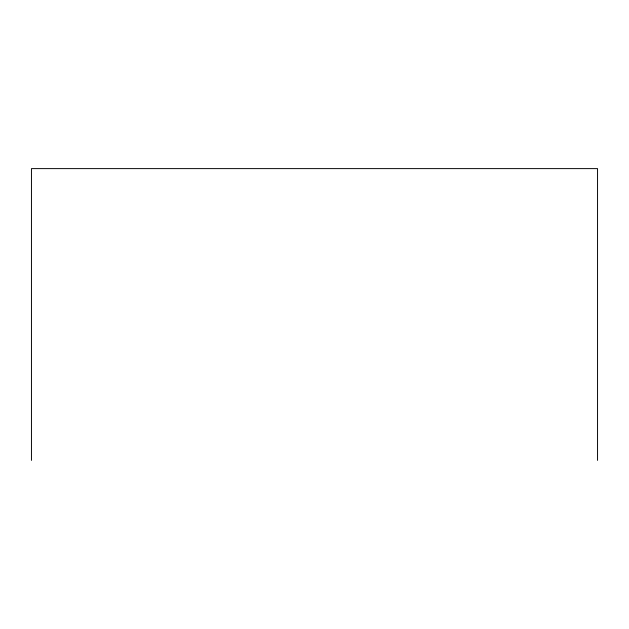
<?xml version="1.0" encoding="UTF-8"?>
<svg xmlns="http://www.w3.org/2000/svg" width="629" height="629" viewBox="0 0 629 629"><rect width="100%" height="100%" fill="white"/><g stroke="black" fill="none" stroke-linecap="round" stroke-linejoin="round"><path stroke-width="0.94" d="M597.55 460.389L597.55 168.611L31.45 168.611L31.45 460.389"/></g></svg>
